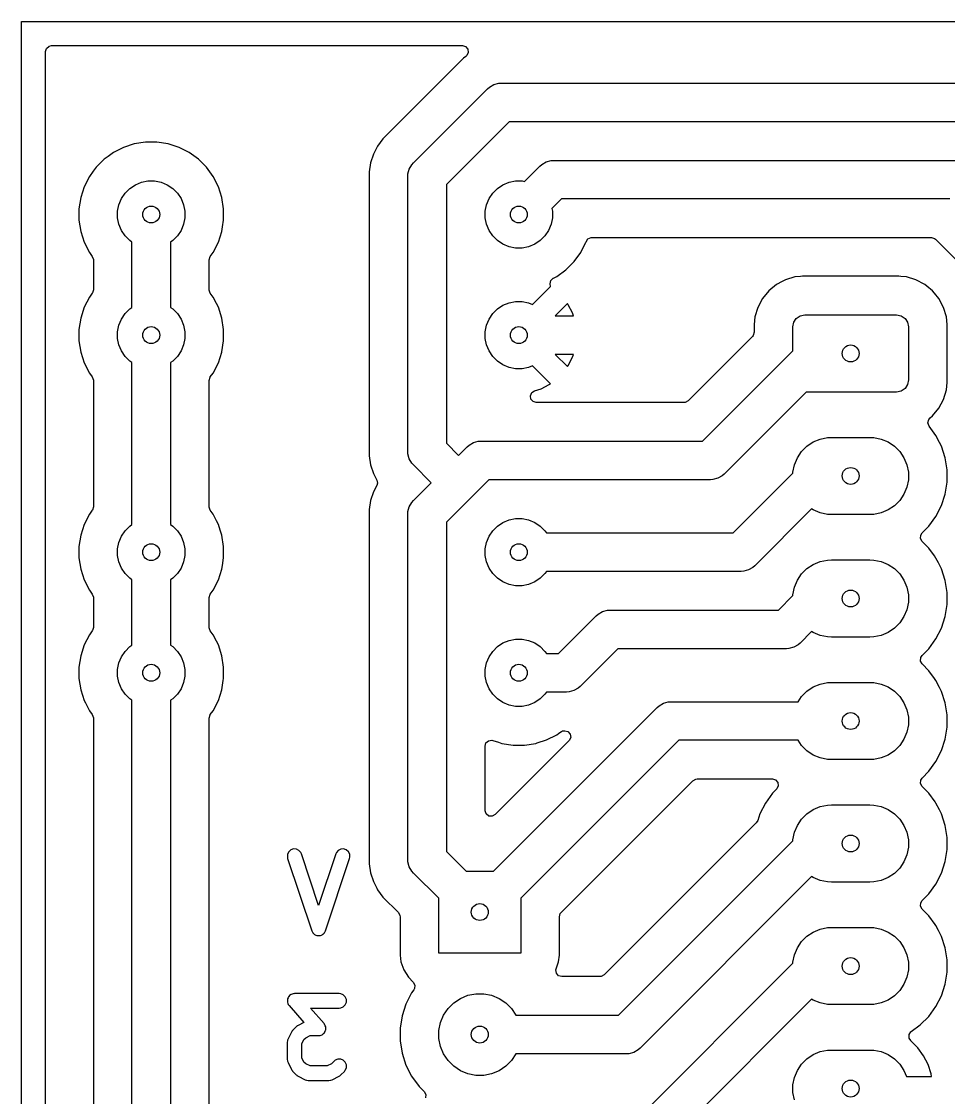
# Model space of a CAD drawing. Extents: x 117 to 150, y -119 to -80.
# Drawn here: x 117 to 136.22, y -102.3 to -80 of the extents above; entities that cross this region are included whole.
import ezdxf

# ---------------------------------------------------------------- set-up
doc = ezdxf.new("R2010")
doc.units = 0
doc.layers.add('BLACK', color=7, linetype='CONTINUOUS')

msp = doc.modelspace()

# ---------------------------------------------------------------- linework, layer by layer
at = {"layer": 'BLACK', "linetype": 'CONTINUOUS'}
for p, q in [((117, -80), (150, -80)), ((117, -119), (117, -80)), ((117.520185, -80.557461), (117.572989, -80.511706)), ((117.572989, -80.511706), (117.6245, -80.5005)), ((117.6245, -80.5005), (126.139848, -80.5005)), ((126.139848, -80.5005), (126.206887, -80.520185)), ((117.5005, -80.6245), (117.520185, -80.557461)), ((117.5005, -114.957553), (117.5005, -80.6245)), ((126.212733, -80.724818), (126.162509, -80.761307)), ((126.206887, -80.520185), (126.252642, -80.572989)), ((126.233561, -80.705703), (126.212733, -80.724818)), ((126.262586, -80.642147), (126.233561, -80.705703)), ((126.252642, -80.572989), (126.262586, -80.642147)), ((126.162503, -80.761312), (124.493312, -82.430503)), ((126.162509, -80.761307), (126.162503, -80.761312)), ((125.126157, -82.929737), (126.661737, -81.394157)), ((126.661737, -81.394157), (126.701075, -81.359659)), ((126.701075, -81.359659), (126.791506, -81.307448)), ((126.791506, -81.307448), (126.89237, -81.280422)), ((126.89237, -81.280422), (126.94458, -81.277)), ((126.94458, -81.277), (138.207, -81.277)), ((127.110266, -82.077), (125.809, -83.378266)), ((138.041314, -82.077), (127.110266, -82.077)), ((119.571903, -82.4995), (119.338631, -82.536446)), ((119.571908, -82.4995), (119.571903, -82.4995)), ((119.808092, -82.4995), (119.571908, -82.4995)), ((119.808097, -82.4995), (119.808092, -82.4995)), ((120.041368, -82.536446), (119.808097, -82.4995)), ((124.493312, -82.430503), (124.38224, -82.58338)), ((118.903566, -82.716657), (118.79455, -82.795862)), ((119.114003, -82.609433), (118.903566, -82.716657)), ((119.338631, -82.536446), (119.114003, -82.609433)), ((120.265996, -82.609433), (120.041368, -82.536446)), ((120.476433, -82.716657), (120.265996, -82.609433)), ((120.66751, -82.855483), (120.476433, -82.716657)), ((124.38224, -82.58338), (124.296454, -82.751743)), ((118.712487, -82.855485), (118.545485, -83.022487)), ((118.712488, -82.855485), (118.712487, -82.855485)), ((118.71249, -82.855483), (118.712488, -82.855485)), ((118.79455, -82.795862), (118.71249, -82.855483)), ((120.834517, -83.02249), (120.66751, -82.855483)), ((124.238059, -82.931461), (124.2085, -83.118093)), ((124.296454, -82.751743), (124.238059, -82.931461)), ((125.039448, -83.059506), (125.091659, -82.969075)), ((125.091659, -82.969075), (125.126157, -82.929737)), ((127.749157, -82.995157), (127.788495, -82.960659)), ((127.788495, -82.960659), (127.878926, -82.908448)), ((127.878926, -82.908448), (127.97979, -82.881422)), ((127.97979, -82.881422), (128.032, -82.878)), ((128.032, -82.878), (136.411106, -82.878)), ((118.485862, -83.10455), (118.406657, -83.213566)), ((118.545483, -83.02249), (118.485862, -83.10455)), ((118.545485, -83.022488), (118.545483, -83.02249)), ((118.545485, -83.022487), (118.545485, -83.022488)), ((120.973342, -83.213566), (120.834517, -83.02249)), ((124.2085, -83.118093), (124.2085, -89.003486)), ((125.009, -83.21258), (125.012422, -83.16037)), ((125.012422, -83.16037), (125.039448, -83.059507)), ((125.039448, -83.059507), (125.039448, -83.059506)), ((127.430601, -83.313712), (127.749157, -82.995157)), ((118.406657, -83.213566), (118.299433, -83.424003)), ((119.245925, -83.458893), (119.360022, -83.382655)), ((119.360022, -83.382655), (119.486801, -83.330142)), ((119.486801, -83.330142), (119.621388, -83.303371)), ((119.621388, -83.303371), (119.758612, -83.303371)), ((119.758612, -83.303371), (119.893199, -83.330142)), ((119.893199, -83.330142), (120.019978, -83.382655)), ((120.019978, -83.382655), (120.134075, -83.458893)), ((121.080566, -83.424003), (120.973342, -83.213566)), ((125.009, -88.909), (125.009, -83.21258)), ((125.809, -83.378266), (125.809, -88.743314)), ((126.865925, -83.458893), (126.980022, -83.382655)), ((126.980022, -83.382655), (127.106801, -83.330142)), ((127.106801, -83.330142), (127.241388, -83.303371)), ((127.241388, -83.303371), (127.378612, -83.303371)), ((127.378612, -83.303371), (127.430601, -83.313712)), ((118.299433, -83.424003), (118.226446, -83.648631)), ((119.072655, -83.670022), (119.148893, -83.555925)), ((119.148893, -83.555925), (119.245925, -83.458893)), ((120.134075, -83.458893), (120.231107, -83.555925)), ((120.231107, -83.555925), (120.307345, -83.670022)), ((121.153553, -83.648631), (121.080566, -83.424003)), ((126.692655, -83.670022), (126.768893, -83.555925)), ((126.768893, -83.555925), (126.865925, -83.458893)), ((118.226446, -83.648631), (118.1895, -83.881902)), ((118.993371, -83.931388), (119.020142, -83.796801)), ((119.020142, -83.796801), (119.072655, -83.670022)), ((120.307345, -83.670022), (120.359858, -83.796801)), ((120.359858, -83.796801), (120.386629, -83.931388)), ((121.1905, -83.881902), (121.153553, -83.648631)), ((126.613371, -83.931388), (126.640142, -83.796801)), ((126.640142, -83.796801), (126.692655, -83.670022)), ((128.197686, -83.678), (127.996287, -83.879398)), ((136.24542, -83.678), (128.197686, -83.678)), ((118.1895, -83.881902), (118.1895, -84.118097)), ((118.993371, -84.068612), (118.993371, -83.931388)), ((119.020142, -84.203199), (118.993371, -84.068612)), ((120.386629, -84.068612), (120.359858, -84.203199)), ((120.386629, -83.931388), (120.386629, -84.068612)), ((121.1905, -84.118097), (121.1905, -83.881902)), ((126.613371, -84.068612), (126.613371, -83.931388)), ((126.640142, -84.203199), (126.613371, -84.068612)), ((128.006629, -84.068612), (127.979858, -84.203199)), ((127.996287, -83.879398), (128.006629, -83.931388)), ((128.006629, -83.931388), (128.006629, -84.068612)), ((118.1895, -84.118097), (118.226446, -84.351368)), ((119.072655, -84.329978), (119.020142, -84.203199)), ((120.359858, -84.203199), (120.307345, -84.329978)), ((121.153553, -84.351368), (121.169095, -84.25324)), ((121.169095, -84.25324), (121.1905, -84.118097)), ((126.692655, -84.329978), (126.640142, -84.203199)), ((127.979858, -84.203199), (127.927345, -84.329978)), ((118.226446, -84.351368), (118.299433, -84.575996)), ((119.148893, -84.444075), (119.072655, -84.329978)), ((119.245925, -84.541107), (119.148893, -84.444075)), ((120.231107, -84.444075), (120.134075, -84.541107)), ((120.307345, -84.329978), (120.231107, -84.444075)), ((121.080568, -84.575992), (121.153553, -84.351368)), ((126.768893, -84.444075), (126.692655, -84.329978)), ((126.865925, -84.541107), (126.768893, -84.444075)), ((127.851107, -84.444075), (127.754075, -84.541107)), ((127.927345, -84.329978), (127.851107, -84.444075)), ((128.704406, -84.564182), (128.743844, -84.506506)), ((128.743844, -84.506506), (128.808202, -84.479308)), ((128.808202, -84.479308), (128.822337, -84.4785)), ((128.822337, -84.4785), (135.86248, -84.4785)), ((135.86248, -84.4785), (135.929519, -84.498185)), ((135.929519, -84.498185), (135.950161, -84.514819)), ((135.950161, -84.514819), (138.172181, -86.736839)), ((118.299433, -84.575996), (118.406657, -84.786433)), ((119.29, -84.570557), (119.245925, -84.541107)), ((119.29, -85.929442), (119.29, -84.570557)), ((120.134075, -84.541107), (120.09, -84.570557)), ((120.09, -84.570557), (120.09, -85.929442)), ((120.973343, -84.786433), (121.080568, -84.575992)), ((126.980022, -84.617345), (126.865925, -84.541107)), ((127.106801, -84.669858), (126.980022, -84.617345)), ((127.241388, -84.696629), (127.106801, -84.669858)), ((127.378612, -84.696629), (127.241388, -84.696629)), ((127.513199, -84.669858), (127.378612, -84.696629)), ((127.639978, -84.617345), (127.513199, -84.669858)), ((127.754075, -84.541107), (127.639978, -84.617345)), ((128.593343, -84.786433), (128.700568, -84.575992)), ((128.700568, -84.575992), (128.700569, -84.575989)), ((128.700569, -84.575989), (128.704406, -84.564182)), ((118.406657, -84.786433), (118.465818, -84.867861)), ((118.465818, -84.867861), (118.489298, -84.933666)), ((118.489298, -84.933666), (118.4895, -84.940746)), ((118.4895, -84.940746), (118.4895, -85.559253)), ((120.8905, -84.940746), (120.910185, -84.873707)), ((120.8905, -85.559253), (120.8905, -84.940746)), ((120.910185, -84.873707), (120.914173, -84.867871)), ((120.914173, -84.867871), (120.973343, -84.786433)), ((128.28751, -85.144517), (128.454517, -84.97751)), ((128.454517, -84.97751), (128.593343, -84.786433)), ((128.096433, -85.283343), (128.28751, -85.144517)), ((127.960124, -85.438708), (127.974487, -85.37033)), ((127.974487, -85.37033), (128.023538, -85.320573)), ((128.023538, -85.320573), (128.027421, -85.318506)), ((128.027421, -85.318506), (128.096433, -85.283343)), ((132.769069, -85.390568), (132.65355, -85.452315)), ((132.836043, -85.354769), (132.769069, -85.390568)), ((133.034067, -85.294699), (132.836043, -85.354769)), ((133.150298, -85.283251), (133.034067, -85.294699)), ((133.188392, -85.2795), (133.150298, -85.283251)), ((135.191608, -85.2795), (133.188392, -85.2795)), ((135.226805, -85.282966), (135.191608, -85.2795)), ((135.345934, -85.294699), (135.226805, -85.282966)), ((135.345934, -85.2947), (135.345932, -85.294699)), ((135.345932, -85.294699), (135.345934, -85.294699)), ((135.543954, -85.354768), (135.345934, -85.2947)), ((135.72645, -85.452315), (135.543954, -85.354768)), ((118.465818, -85.632138), (118.406659, -85.713563)), ((118.469815, -85.626292), (118.465818, -85.632138)), ((118.4895, -85.559253), (118.469815, -85.626292)), ((120.890702, -85.566332), (120.8905, -85.559253)), ((120.914182, -85.632138), (120.890702, -85.566332)), ((120.973343, -85.713567), (120.914182, -85.632138)), ((127.593175, -85.863268), (127.964328, -85.492116)), ((127.964328, -85.492116), (127.960124, -85.438708)), ((132.493589, -85.583589), (132.362317, -85.743547)), ((132.653547, -85.452317), (132.493589, -85.583589)), ((132.653548, -85.452316), (132.653547, -85.452317)), ((132.65355, -85.452315), (132.653548, -85.452316)), ((135.768677, -85.486969), (135.72645, -85.452315)), ((135.88641, -85.583589), (135.768677, -85.486969)), ((135.926252, -85.632138), (135.88641, -85.583589)), ((136.017685, -85.74355), (135.926252, -85.632138)), ((118.406659, -85.713563), (118.299433, -85.924003)), ((121.040652, -85.845669), (120.973343, -85.713567)), ((121.080566, -85.924003), (121.040652, -85.845669)), ((126.980022, -85.882655), (127.106801, -85.830142)), ((127.106801, -85.830142), (127.241388, -85.803371)), ((127.241388, -85.803371), (127.378612, -85.803371)), ((127.378612, -85.803371), (127.513199, -85.830142)), ((127.513199, -85.830142), (127.593175, -85.863268)), ((128.317882, -85.845669), (128.063552, -86.1)), ((128.317883, -85.84567), (128.317882, -85.845669)), ((128.336329, -85.871059), (128.317883, -85.84567)), ((132.362317, -85.743547), (132.264769, -85.926043)), ((136.115232, -85.926046), (136.017685, -85.74355)), ((118.299433, -85.924003), (118.226446, -86.148631)), ((119.072655, -86.170022), (119.148893, -86.055925)), ((119.148893, -86.055925), (119.245925, -85.958893)), ((119.245925, -85.958893), (119.29, -85.929442)), ((120.09, -85.929442), (120.134075, -85.958893)), ((120.134075, -85.958893), (120.231107, -86.055925)), ((120.231107, -86.055925), (120.307345, -86.170022)), ((121.153553, -86.148631), (121.080566, -85.924003)), ((126.692655, -86.170022), (126.768893, -86.055925)), ((126.768893, -86.055925), (126.865925, -85.958893)), ((126.865925, -85.958893), (126.980022, -85.882655)), ((128.422085, -86.039362), (128.336329, -85.871059)), ((128.441787, -86.1), (128.422085, -86.039362)), ((132.264769, -85.926043), (132.204699, -86.124067)), ((133.144329, -86.09903), (133.24, -86.08)), ((133.24, -86.08), (135.14, -86.08)), ((135.14, -86.08), (135.235671, -86.09903)), ((136.1753, -86.124066), (136.115232, -85.926046)), ((118.226446, -86.148631), (118.1895, -86.381902)), ((118.993371, -86.431388), (119.020142, -86.296801)), ((119.020142, -86.296801), (119.072655, -86.170022)), ((120.307345, -86.170022), (120.359858, -86.296801)), ((120.359858, -86.296801), (120.386629, -86.431388)), ((121.1905, -86.381902), (121.153553, -86.148631)), ((126.613371, -86.431388), (126.640142, -86.296801)), ((126.640142, -86.296801), (126.692655, -86.170022)), ((128.063552, -86.1), (128.441787, -86.1)), ((132.204699, -86.124067), (132.1895, -86.278395)), ((132.1895, -86.278395), (132.1895, -86.441533)), ((132.99, -86.33), (133.00903, -86.234329)), ((133.00903, -86.234329), (133.063223, -86.153223)), ((133.063223, -86.153223), (133.144329, -86.09903)), ((135.235671, -86.09903), (135.316777, -86.153223)), ((135.316777, -86.153223), (135.37097, -86.234329)), ((135.37097, -86.234329), (135.39, -86.33)), ((136.1905, -86.278392), (136.1753, -86.124066)), ((136.1905, -87.481608), (136.1905, -86.278392)), ((118.1895, -86.381902), (118.1895, -86.618097)), ((118.993371, -86.568612), (118.993371, -86.431388)), ((120.386629, -86.431388), (120.386629, -86.568612)), ((121.1905, -86.618097), (121.1905, -86.381902)), ((126.613371, -86.568612), (126.613371, -86.431388)), ((132.153181, -86.529214), (130.820214, -87.862181)), ((132.169815, -86.508572), (132.153181, -86.529214)), ((132.1895, -86.441533), (132.169815, -86.508572)), ((132.99, -86.824473), (132.99, -86.33)), ((135.39, -86.33), (135.39, -87.43)), ((118.1895, -86.618097), (118.226446, -86.851368)), ((119.020142, -86.703199), (118.993371, -86.568612)), ((119.072655, -86.829978), (119.020142, -86.703199)), ((120.359858, -86.703199), (120.307345, -86.829978)), ((120.386629, -86.568612), (120.359858, -86.703199)), ((121.15377, -86.85), (121.1905, -86.618097)), ((126.640142, -86.703199), (126.613371, -86.568612)), ((126.692655, -86.829978), (126.640142, -86.703199)), ((118.226446, -86.851368), (118.299433, -87.075996)), ((119.148893, -86.944075), (119.072655, -86.829978)), ((119.245925, -87.041107), (119.148893, -86.944075)), ((120.231107, -86.944075), (120.134075, -87.041107)), ((120.307345, -86.829978), (120.231107, -86.944075)), ((121.080568, -87.075992), (121.153553, -86.851368)), ((121.153553, -86.851368), (121.15377, -86.85)), ((126.768893, -86.944075), (126.692655, -86.829978)), ((126.865925, -87.041107), (126.768893, -86.944075)), ((128.063554, -86.9), (128.317882, -87.154328)), ((128.441787, -86.9), (128.063554, -86.9)), ((128.336331, -87.128937), (128.422085, -86.960637)), ((128.422085, -86.960637), (128.441787, -86.9)), ((131.115473, -88.699), (132.99, -86.824473)), ((118.299433, -87.075996), (118.406657, -87.286433)), ((119.29, -87.070557), (119.245925, -87.041107)), ((119.29, -90.429442), (119.29, -87.070557)), ((120.134075, -87.041107), (120.09, -87.070557)), ((120.09, -87.070557), (120.09, -90.429442)), ((120.973343, -87.286433), (121.080568, -87.075992)), ((126.980022, -87.117345), (126.865925, -87.041107)), ((127.106801, -87.169858), (126.980022, -87.117345)), ((127.241388, -87.196629), (127.106801, -87.169858)), ((127.378612, -87.196629), (127.241388, -87.196629)), ((127.513199, -87.169858), (127.378612, -87.196629)), ((127.593176, -87.13673), (127.513199, -87.169858)), ((127.964328, -87.507882), (127.593176, -87.13673)), ((128.317882, -87.154328), (128.317883, -87.154328)), ((128.317883, -87.154328), (128.336331, -87.128937)), ((118.406657, -87.286433), (118.465818, -87.367861)), ((118.465818, -87.367861), (118.489298, -87.433666)), ((120.8905, -87.440746), (120.910185, -87.373707)), ((120.910185, -87.373707), (120.914173, -87.367871)), ((120.914173, -87.367871), (120.973343, -87.286433)), ((135.39, -87.43), (135.37097, -87.525671)), ((118.489298, -87.433666), (118.4895, -87.440746)), ((118.4895, -87.440746), (118.4895, -90.059253)), ((120.8905, -90.059253), (120.8905, -87.440746)), ((127.63373, -87.656569), (127.770637, -87.612085)), ((127.770637, -87.612085), (127.938937, -87.526331)), ((127.938937, -87.526331), (127.964328, -87.507883)), ((127.964328, -87.507883), (127.964328, -87.507882)), ((135.316777, -87.606777), (135.235671, -87.66097)), ((135.37097, -87.525671), (135.316777, -87.606777)), ((136.115232, -87.833954), (136.1753, -87.635934)), ((136.1753, -87.635934), (136.1905, -87.481608)), ((127.54931, -87.756853), (127.578335, -87.693297)), ((127.559254, -87.826011), (127.54931, -87.756853)), ((127.605009, -87.878815), (127.559254, -87.826011)), ((127.578335, -87.693297), (127.63373, -87.656569)), ((130.820214, -87.862181), (130.758891, -87.895666)), ((133.265845, -87.68), (131.564002, -89.381843)), ((135.14, -87.68), (133.265845, -87.68)), ((135.235671, -87.66097), (135.14, -87.68)), ((136.017685, -88.01645), (136.115232, -87.833954)), ((127.672048, -87.8985), (127.605009, -87.878815)), ((130.732533, -87.8985), (127.672048, -87.8985)), ((130.758891, -87.895666), (130.732533, -87.8985)), ((135.88641, -88.17641), (136.017685, -88.01645)), ((135.792816, -88.319112), (135.808641, -88.251058)), ((135.816296, -88.384918), (135.792816, -88.319112)), ((135.808641, -88.251058), (135.837948, -88.216181)), ((135.837948, -88.216181), (135.88641, -88.17641)), ((135.95887, -88.581155), (135.816296, -88.384918)), ((125.809, -88.743314), (126.06079, -88.995104)), ((126.279075, -88.781659), (126.369506, -88.729448)), ((126.369506, -88.729448), (126.47037, -88.702422)), ((126.47037, -88.702422), (126.52258, -88.699)), ((126.52258, -88.699), (131.115473, -88.699)), ((133.282485, -88.801592), (133.412883, -88.714463)), ((133.412883, -88.714463), (133.557772, -88.654448)), ((133.557772, -88.654448), (133.711586, -88.623852)), ((133.711586, -88.623852), (133.79, -88.62)), ((133.79, -88.62), (134.59, -88.62)), ((134.59, -88.62), (134.668414, -88.623852)), ((134.668414, -88.623852), (134.822228, -88.654448)), ((134.822228, -88.654448), (134.967117, -88.714463)), ((134.967117, -88.714463), (135.097515, -88.801592)), ((136.031747, -88.724184), (135.95887, -88.581155)), ((136.073239, -88.805616), (136.031747, -88.724184)), ((125.012422, -88.96121), (125.009, -88.909)), ((125.039448, -89.062074), (125.012422, -88.96121)), ((126.06079, -88.995104), (126.239738, -88.816157)), ((126.239738, -88.816157), (126.279075, -88.781659)), ((133.084463, -89.042883), (133.171592, -88.912485)), ((133.171592, -88.912485), (133.282485, -88.801592)), ((135.097515, -88.801592), (135.208408, -88.912485)), ((135.208408, -88.912485), (135.295537, -89.042883)), ((136.073239, -88.805618), (136.073239, -88.805616)), ((136.073241, -88.805621), (136.073239, -88.805618)), ((136.15109, -89.045215), (136.073241, -88.805621)), ((124.2085, -89.003486), (124.238059, -89.190118)), ((124.238059, -89.190118), (124.296454, -89.369836)), ((125.091659, -89.152505), (125.039448, -89.062074)), ((125.126157, -89.191843), (125.091659, -89.152505)), ((125.495104, -89.56079), (125.126157, -89.191843)), ((132.993852, -89.341586), (133.024448, -89.187772)), ((133.024448, -89.187772), (133.084463, -89.042883)), ((135.295537, -89.042883), (135.355552, -89.187772)), ((135.355552, -89.187772), (135.386148, -89.341586)), ((136.1905, -89.294038), (136.15109, -89.045215)), ((124.296454, -89.369836), (124.365067, -89.504495)), ((131.524664, -89.416341), (131.434233, -89.468552)), ((131.564002, -89.381843), (131.524664, -89.416341)), ((131.754473, -90.6), (132.993852, -89.360621)), ((132.993852, -89.360621), (132.993852, -89.341586)), ((135.386148, -89.341586), (135.386148, -89.498414)), ((136.1905, -89.545962), (136.1905, -89.294038)), ((124.365067, -89.617085), (124.296454, -89.751743)), ((124.365067, -89.504495), (124.377963, -89.573164)), ((124.377963, -89.573164), (124.365067, -89.617085)), ((125.126157, -89.929737), (125.495104, -89.56079)), ((126.688265, -89.499), (126.343633, -89.843633)), ((131.281159, -89.499), (126.688265, -89.499)), ((131.333369, -89.495578), (131.281159, -89.499)), ((131.434233, -89.468552), (131.333369, -89.495578)), ((135.355552, -89.652228), (135.295537, -89.797117)), ((135.386148, -89.498414), (135.355552, -89.652228)), ((136.15109, -89.794785), (136.1905, -89.545962)), ((124.296454, -89.751743), (124.238059, -89.931461)), ((126.343633, -89.843633), (125.809, -90.378266)), ((135.295537, -89.797117), (135.208408, -89.927515)), ((136.073241, -90.034379), (136.15109, -89.794785)), ((118.4895, -90.059253), (118.469815, -90.126292)), ((120.890702, -90.066332), (120.8905, -90.059253)), ((120.914182, -90.132138), (120.890702, -90.066332)), ((124.238059, -89.931461), (124.2085, -90.118093)), ((125.012422, -90.16037), (125.039448, -90.059507)), ((125.039448, -90.059506), (125.091659, -89.969075)), ((125.039448, -90.059507), (125.039448, -90.059506)), ((125.091659, -89.969075), (125.126157, -89.929737)), ((133.381366, -90.104478), (132.203002, -91.282843)), ((133.412883, -90.125537), (133.381366, -90.104478)), ((135.097515, -90.038408), (134.967117, -90.125537)), ((135.208408, -89.927515), (135.097515, -90.038408)), ((135.95887, -90.258845), (136.073241, -90.034379)), ((118.406659, -90.213563), (118.299433, -90.424003)), ((118.465818, -90.132138), (118.406659, -90.213563)), ((118.469815, -90.126292), (118.465818, -90.132138)), ((120.973343, -90.213567), (120.914182, -90.132138)), ((121.041666, -90.347659), (120.973343, -90.213567)), ((124.2085, -90.118093), (124.2085, -97.463486)), ((125.009, -90.21258), (125.012422, -90.16037)), ((125.009, -97.369), (125.009, -90.21258)), ((126.980022, -90.382655), (127.106801, -90.330142)), ((127.106801, -90.330142), (127.241388, -90.303371)), ((127.241388, -90.303371), (127.378612, -90.303371)), ((127.378612, -90.303371), (127.513199, -90.330142)), ((127.513199, -90.330142), (127.639978, -90.382655)), ((133.557772, -90.185552), (133.412883, -90.125537)), ((133.711586, -90.216148), (133.557772, -90.185552)), ((133.79, -90.22), (133.711586, -90.216148)), ((134.59, -90.22), (133.79, -90.22)), ((134.668414, -90.216148), (134.59, -90.22)), ((134.822228, -90.185552), (134.668414, -90.216148)), ((134.967117, -90.125537), (134.822228, -90.185552)), ((135.810793, -90.462656), (135.95887, -90.258845)), ((118.299433, -90.424003), (118.226446, -90.648631)), ((119.148893, -90.555925), (119.245925, -90.458893)), ((119.245925, -90.458893), (119.29, -90.429442)), ((120.09, -90.429442), (120.134075, -90.458893)), ((120.134075, -90.458893), (120.231107, -90.555925)), ((121.080566, -90.424003), (121.041666, -90.347659)), ((121.080566, -90.424005), (121.080566, -90.424003)), ((121.080568, -90.424008), (121.080566, -90.424005)), ((121.119689, -90.544412), (121.080568, -90.424008)), ((121.153553, -90.648631), (121.119689, -90.544412)), ((125.809, -90.378266), (125.809, -97.203314)), ((126.768893, -90.555925), (126.865925, -90.458893)), ((126.865925, -90.458893), (126.980022, -90.382655)), ((127.639978, -90.382655), (127.754075, -90.458893)), ((127.754075, -90.458893), (127.851107, -90.555925)), ((135.67113, -90.602319), (135.810793, -90.462656)), ((118.226446, -90.648631), (118.1895, -90.881902)), ((119.020142, -90.796801), (119.072655, -90.670022)), ((119.072655, -90.670022), (119.148893, -90.555925)), ((120.231107, -90.555925), (120.307345, -90.670022)), ((120.307345, -90.670022), (120.359858, -90.796801)), ((121.1905, -90.881902), (121.153553, -90.648631)), ((126.640142, -90.796801), (126.692655, -90.670022)), ((126.692655, -90.670022), (126.768893, -90.555925)), ((127.851107, -90.555925), (127.880557, -90.6)), ((127.880557, -90.6), (131.754473, -90.6)), ((135.637645, -90.716358), (135.642629, -90.646666)), ((135.67113, -90.777681), (135.637645, -90.716358)), ((135.642629, -90.646666), (135.67113, -90.602319)), ((135.810794, -90.917345), (135.67113, -90.777681)), ((118.1895, -90.881902), (118.1895, -91.118097)), ((118.993371, -90.931388), (119.020142, -90.796801)), ((118.993371, -91.068612), (118.993371, -90.931388)), ((120.359858, -90.796801), (120.386629, -90.931388)), ((120.386629, -90.931388), (120.386629, -91.068612)), ((121.1905, -91.118097), (121.1905, -90.881902)), ((126.613371, -90.931388), (126.640142, -90.796801)), ((126.613371, -91.068612), (126.613371, -90.931388)), ((135.810798, -90.91735), (135.810794, -90.917345)), ((135.925909, -91.075788), (135.810798, -90.91735)), ((118.1895, -91.118097), (118.226446, -91.351368)), ((119.020142, -91.203199), (118.993371, -91.068612)), ((119.072655, -91.329978), (119.020142, -91.203199)), ((120.359858, -91.203199), (120.307345, -91.329978)), ((120.386629, -91.068612), (120.359858, -91.203199)), ((121.165728, -91.2745), (121.1905, -91.118097)), ((126.640142, -91.203199), (126.613371, -91.068612)), ((126.692655, -91.329978), (126.640142, -91.203199)), ((133.412883, -91.254463), (133.557772, -91.194448)), ((133.557772, -91.194448), (133.711586, -91.163852)), ((133.711586, -91.163852), (133.79, -91.16)), ((133.79, -91.16), (134.59, -91.16)), ((134.59, -91.16), (134.668414, -91.163852)), ((134.668414, -91.163852), (134.822228, -91.194448)), ((134.822228, -91.194448), (134.967117, -91.254463)), ((135.95887, -91.121155), (135.925909, -91.075788)), ((136.010757, -91.222989), (135.95887, -91.121155)), ((136.073239, -91.345616), (136.010757, -91.222989)), ((118.226446, -91.351368), (118.299433, -91.575996)), ((119.148893, -91.444075), (119.072655, -91.329978)), ((119.245925, -91.541107), (119.148893, -91.444075)), ((120.231107, -91.444075), (120.134075, -91.541107)), ((120.307345, -91.329978), (120.231107, -91.444075)), ((121.080568, -91.575992), (121.153553, -91.351368)), ((121.153553, -91.351368), (121.165728, -91.2745)), ((126.768893, -91.444075), (126.692655, -91.329978)), ((126.865925, -91.541107), (126.768893, -91.444075)), ((127.851107, -91.444075), (127.754075, -91.541107)), ((127.880557, -91.4), (127.851107, -91.444075)), ((131.920159, -91.4), (127.880557, -91.4)), ((131.972369, -91.396578), (131.920159, -91.4)), ((132.073233, -91.369552), (131.972369, -91.396578)), ((132.163664, -91.317341), (132.073233, -91.369552)), ((132.203002, -91.282843), (132.163664, -91.317341)), ((133.171592, -91.452485), (133.282485, -91.341592)), ((133.282485, -91.341592), (133.412883, -91.254463)), ((134.967117, -91.254463), (135.097515, -91.341592)), ((135.097515, -91.341592), (135.208408, -91.452485)), ((136.073239, -91.345618), (136.073239, -91.345616)), ((136.073241, -91.345621), (136.073239, -91.345618)), ((136.15109, -91.585215), (136.073241, -91.345621)), ((118.299433, -91.575996), (118.406657, -91.786433)), ((119.29, -91.570557), (119.245925, -91.541107)), ((119.29, -92.929442), (119.29, -91.570557)), ((120.134075, -91.541107), (120.09, -91.570557)), ((120.09, -91.570557), (120.09, -92.929442)), ((120.973343, -91.786433), (121.080568, -91.575992)), ((126.980022, -91.617345), (126.865925, -91.541107)), ((127.106801, -91.669858), (126.980022, -91.617345)), ((127.241388, -91.696629), (127.106801, -91.669858)), ((127.513199, -91.669858), (127.378612, -91.696629)), ((127.639978, -91.617345), (127.513199, -91.669858)), ((127.754075, -91.541107), (127.639978, -91.617345)), ((133.024448, -91.727772), (133.084463, -91.582883)), ((133.084463, -91.582883), (133.171592, -91.452485)), ((135.208408, -91.452485), (135.295537, -91.582883)), ((135.295537, -91.582883), (135.355552, -91.727772)), ((136.1905, -91.834038), (136.15109, -91.585215)), ((118.406657, -91.786433), (118.465818, -91.867861)), ((118.465818, -91.867861), (118.489298, -91.933666)), ((120.8905, -91.940746), (120.910185, -91.873707)), ((120.910185, -91.873707), (120.914173, -91.867871)), ((120.914173, -91.867871), (120.973343, -91.786433)), ((127.378612, -91.696629), (127.241388, -91.696629)), ((132.993852, -91.881586), (133.024448, -91.727772)), ((132.993852, -91.900621), (132.993852, -91.881586)), ((135.355552, -91.727772), (135.386148, -91.881586)), ((135.386148, -91.881586), (135.386148, -92.038414)), ((136.1905, -92.085962), (136.1905, -91.834038)), ((118.489298, -91.933666), (118.4895, -91.940746)), ((118.4895, -91.940746), (118.4895, -92.559253)), ((120.8905, -92.559253), (120.8905, -91.940746)), ((132.693473, -92.201), (132.993852, -91.900621)), ((135.386148, -92.038414), (135.355552, -92.192228)), ((136.15109, -92.334785), (136.1905, -92.085962)), ((128.134263, -93.1), (128.916106, -92.318157)), ((128.916106, -92.318157), (128.955444, -92.283659)), ((128.955444, -92.283659), (129.045875, -92.231448)), ((129.045875, -92.231448), (129.146739, -92.204422)), ((129.146739, -92.204422), (129.198949, -92.201)), ((129.198949, -92.201), (132.693473, -92.201)), ((135.295537, -92.337117), (135.208408, -92.467515)), ((135.355552, -92.192228), (135.295537, -92.337117)), ((136.073241, -92.574379), (136.15109, -92.334785)), ((118.4895, -92.559253), (118.469815, -92.626292)), ((120.890702, -92.566332), (120.8905, -92.559253)), ((135.208408, -92.467515), (135.097515, -92.578408)), ((118.406659, -92.713563), (118.299433, -92.924003)), ((118.465818, -92.632138), (118.406659, -92.713563)), ((118.469815, -92.626292), (118.465818, -92.632138)), ((120.914182, -92.632138), (120.890702, -92.566332)), ((120.973343, -92.713567), (120.914182, -92.632138)), ((121.041666, -92.847659), (120.973343, -92.713567)), ((133.381366, -92.644478), (133.142002, -92.883843)), ((133.412883, -92.665537), (133.381366, -92.644478)), ((133.557772, -92.725552), (133.412883, -92.665537)), ((133.711586, -92.756148), (133.557772, -92.725552)), ((133.79, -92.76), (133.711586, -92.756148)), ((134.59, -92.76), (133.79, -92.76)), ((134.668414, -92.756148), (134.59, -92.76)), ((134.822228, -92.725552), (134.668414, -92.756148)), ((134.967117, -92.665537), (134.822228, -92.725552)), ((135.097515, -92.578408), (134.967117, -92.665537)), ((135.95887, -92.798845), (136.073241, -92.574379)), ((118.299433, -92.924003), (118.226446, -93.148631)), ((119.148893, -93.055925), (119.245925, -92.958893)), ((119.245925, -92.958893), (119.29, -92.929442)), ((120.09, -92.929442), (120.134075, -92.958893)), ((120.134075, -92.958893), (120.231107, -93.055925)), ((121.080566, -92.924003), (121.041666, -92.847659)), ((121.153553, -93.148631), (121.080566, -92.924003)), ((126.768893, -93.055925), (126.865925, -92.958893)), ((126.865925, -92.958893), (126.980022, -92.882655)), ((126.980022, -92.882655), (127.106801, -92.830142)), ((127.106801, -92.830142), (127.241388, -92.803371)), ((127.241388, -92.803371), (127.378612, -92.803371)), ((127.378612, -92.803371), (127.513199, -92.830142)), ((127.513199, -92.830142), (127.639978, -92.882655)), ((127.639978, -92.882655), (127.754075, -92.958893)), ((127.754075, -92.958893), (127.851107, -93.055925)), ((129.364635, -93.001), (128.582792, -93.782843)), ((132.859159, -93.001), (129.364635, -93.001)), ((132.911369, -92.997578), (132.859159, -93.001)), ((133.012233, -92.970552), (132.911369, -92.997578)), ((133.102664, -92.918341), (133.012233, -92.970552)), ((133.142002, -92.883843), (133.102664, -92.918341)), ((135.67113, -93.142319), (135.810793, -93.002656)), ((135.810793, -93.002656), (135.95887, -92.798845)), ((118.226446, -93.148631), (118.1895, -93.381902)), ((119.020142, -93.296801), (119.072655, -93.170022)), ((119.072655, -93.170022), (119.148893, -93.055925)), ((120.231107, -93.055925), (120.307345, -93.170022)), ((120.307345, -93.170022), (120.359858, -93.296801)), ((121.1905, -93.381902), (121.153553, -93.148631)), ((126.640142, -93.296801), (126.692655, -93.170022)), ((126.692655, -93.170022), (126.768893, -93.055925)), ((127.851107, -93.055925), (127.880557, -93.1)), ((127.880557, -93.1), (128.134263, -93.1)), ((135.637645, -93.256358), (135.642629, -93.186666)), ((135.642629, -93.186666), (135.67113, -93.142319)), ((118.1895, -93.381902), (118.1895, -93.618097)), ((118.993371, -93.431388), (119.020142, -93.296801)), ((118.993371, -93.568612), (118.993371, -93.431388)), ((120.359858, -93.296801), (120.386629, -93.431388)), ((120.386629, -93.431388), (120.386629, -93.568612)), ((121.1905, -93.618097), (121.1905, -93.381902)), ((126.613371, -93.431388), (126.640142, -93.296801)), ((126.613371, -93.568612), (126.613371, -93.431388)), ((135.67113, -93.317681), (135.637645, -93.256358)), ((135.810794, -93.457345), (135.67113, -93.317681)), ((118.1895, -93.618097), (118.226446, -93.851368)), ((119.020142, -93.703199), (118.993371, -93.568612)), ((120.386629, -93.568612), (120.359858, -93.703199)), ((121.153553, -93.851368), (121.18368, -93.661155)), ((121.18368, -93.661155), (121.1905, -93.618097)), ((126.640142, -93.703199), (126.613371, -93.568612)), ((135.810798, -93.45735), (135.810794, -93.457345)), ((135.927583, -93.618092), (135.810798, -93.45735)), ((135.95887, -93.661155), (135.927583, -93.618092)), ((136.031747, -93.804184), (135.95887, -93.661155)), ((118.226446, -93.851368), (118.299433, -94.075996)), ((119.072655, -93.829978), (119.020142, -93.703199)), ((119.148893, -93.944075), (119.072655, -93.829978)), ((120.307345, -93.829978), (120.231107, -93.944075)), ((120.359858, -93.703199), (120.307345, -93.829978)), ((121.080568, -94.075992), (121.153553, -93.851368)), ((126.692655, -93.829978), (126.640142, -93.703199)), ((126.768893, -93.944075), (126.692655, -93.829978)), ((127.880557, -93.9), (127.851107, -93.944075)), ((128.299949, -93.9), (127.880557, -93.9)), ((128.352159, -93.896578), (128.299949, -93.9)), ((128.453023, -93.869552), (128.352159, -93.896578)), ((128.543454, -93.817341), (128.453023, -93.869552)), ((128.582792, -93.782843), (128.543454, -93.817341)), ((133.171592, -93.992485), (133.282485, -93.881592)), ((133.282485, -93.881592), (133.412883, -93.794463)), ((133.412883, -93.794463), (133.557772, -93.734448)), ((133.557772, -93.734448), (133.711586, -93.703852)), ((133.711586, -93.703852), (133.79, -93.7)), ((133.79, -93.7), (134.59, -93.7)), ((134.59, -93.7), (134.668414, -93.703852)), ((134.668414, -93.703852), (134.822228, -93.734448)), ((134.822228, -93.734448), (134.967117, -93.794463)), ((134.967117, -93.794463), (135.097515, -93.881592)), ((135.097515, -93.881592), (135.208408, -93.992485)), ((136.073239, -93.885616), (136.031747, -93.804184)), ((136.073239, -93.885618), (136.073239, -93.885616)), ((136.073241, -93.885621), (136.073239, -93.885618)), ((136.15109, -94.125215), (136.073241, -93.885621)), ((118.299433, -94.075996), (118.324512, -94.125215)), ((119.245925, -94.041107), (119.148893, -93.944075)), ((119.29, -94.070557), (119.245925, -94.041107)), ((119.29, -105.810213), (119.29, -94.070557)), ((120.134075, -94.041107), (120.09, -94.070557)), ((120.09, -94.070557), (120.09, -105.644527)), ((120.231107, -93.944075), (120.134075, -94.041107)), ((120.973343, -94.286433), (121.080568, -94.075992)), ((126.865925, -94.041107), (126.768893, -93.944075)), ((126.980022, -94.117345), (126.865925, -94.041107)), ((127.106801, -94.169858), (126.980022, -94.117345)), ((127.639978, -94.117345), (127.513199, -94.169858)), ((127.754075, -94.041107), (127.639978, -94.117345)), ((127.851107, -93.944075), (127.754075, -94.041107)), ((130.306926, -94.130448), (130.40779, -94.103422)), ((130.40779, -94.103422), (130.46, -94.1)), ((130.46, -94.1), (133.099753, -94.1)), ((133.099753, -94.1), (133.171592, -93.992485)), ((135.208408, -93.992485), (135.295537, -94.122883)), ((135.295537, -94.122883), (135.355552, -94.267772)), ((118.324512, -94.125215), (118.406657, -94.286433)), ((118.406657, -94.286433), (118.465818, -94.367861)), ((120.914173, -94.367871), (120.973343, -94.286433)), ((126.784314, -97.61), (130.177157, -94.217157)), ((127.241388, -94.196629), (127.106801, -94.169858)), ((127.378612, -94.196629), (127.241388, -94.196629)), ((127.513199, -94.169858), (127.378612, -94.196629)), ((130.177157, -94.217157), (130.216495, -94.182659)), ((130.216495, -94.182659), (130.306926, -94.130448)), ((135.355552, -94.267772), (135.386148, -94.421586)), ((136.1905, -94.374038), (136.15109, -94.125215)), ((118.465818, -94.367861), (118.489298, -94.433666)), ((118.489298, -94.433666), (118.4895, -94.440746)), ((118.4895, -94.440746), (118.4895, -105.904699)), ((120.8905, -94.440746), (120.910185, -94.373707)), ((120.8905, -98.957553), (120.8905, -94.440746)), ((120.910185, -94.373707), (120.914173, -94.367871)), ((135.386148, -94.421586), (135.386148, -94.578414)), ((136.1905, -94.625962), (136.1905, -94.374038)), ((127.885992, -94.890568), (128.096433, -94.783343)), ((128.096433, -94.783343), (128.134238, -94.755875)), ((128.134238, -94.755875), (128.177862, -94.724182)), ((128.177862, -94.724182), (128.197906, -94.717029)), ((128.197906, -94.717029), (128.215812, -94.705523)), ((128.215812, -94.705523), (128.239838, -94.702068)), ((128.239838, -94.702068), (128.243668, -94.700702)), ((128.243668, -94.700702), (128.250747, -94.7005)), ((128.250747, -94.7005), (128.262374, -94.7005)), ((128.262374, -94.7005), (128.329413, -94.720185)), ((128.329413, -94.720185), (128.375168, -94.772989)), ((128.375168, -94.772989), (128.385112, -94.842147)), ((135.355552, -94.732228), (135.295537, -94.877117)), ((135.386148, -94.578414), (135.355552, -94.732228)), ((136.15109, -94.874785), (136.1905, -94.625962)), ((126.6095, -95.020784), (126.629185, -94.953745)), ((126.629185, -94.953745), (126.681989, -94.90799)), ((126.681989, -94.90799), (126.751147, -94.898046)), ((126.751147, -94.898046), (126.771812, -94.902851)), ((126.771812, -94.902851), (126.891459, -94.941727)), ((128.350055, -94.912181), (126.821181, -96.441055)), ((126.891459, -94.941727), (126.958631, -94.963553)), ((126.958631, -94.963553), (127.191903, -95.0005)), ((127.191903, -95.0005), (127.191908, -95.0005)), ((127.191908, -95.0005), (127.428097, -95.0005)), ((130.625686, -94.9), (127.35, -98.175686)), ((127.428097, -95.0005), (127.661368, -94.963553)), ((127.661368, -94.963553), (127.691554, -94.953745)), ((127.691554, -94.953745), (127.885992, -94.890568)), ((128.356087, -94.905703), (128.350055, -94.912181)), ((128.385112, -94.842147), (128.356087, -94.905703)), ((133.099753, -94.9), (130.625686, -94.9)), ((133.171592, -95.007515), (133.099753, -94.9)), ((133.282485, -95.118408), (133.171592, -95.007515)), ((135.208408, -95.007515), (135.097515, -95.118408)), ((135.295537, -94.877117), (135.208408, -95.007515)), ((136.073241, -95.114379), (136.15109, -94.874785)), ((126.6095, -96.353374), (126.6095, -95.020784)), ((133.412883, -95.205537), (133.282485, -95.118408)), ((133.557772, -95.265552), (133.412883, -95.205537)), ((134.967117, -95.205537), (134.822228, -95.265552)), ((135.097515, -95.118408), (134.967117, -95.205537)), ((135.95887, -95.338845), (136.073241, -95.114379)), ((133.711586, -95.296148), (133.557772, -95.265552)), ((133.79, -95.3), (133.711586, -95.296148)), ((134.59, -95.3), (133.79, -95.3)), ((134.668414, -95.296148), (134.59, -95.3)), ((134.822228, -95.265552), (134.668414, -95.296148)), ((135.810793, -95.542656), (135.95887, -95.338845)), ((135.642629, -95.726666), (135.67113, -95.682319)), ((135.67113, -95.682319), (135.810793, -95.542656)), ((128.186819, -98.470944), (130.920944, -95.736819)), ((130.920944, -95.736819), (130.982267, -95.703334)), ((130.982267, -95.703334), (131.008625, -95.7005)), ((131.008625, -95.7005), (132.566689, -95.7005)), ((132.566689, -95.7005), (132.633728, -95.720185)), ((132.633728, -95.720185), (132.679483, -95.772989)), ((132.660402, -95.905703), (132.65437, -95.912181)), ((132.689427, -95.842147), (132.660402, -95.905703)), ((132.679483, -95.772989), (132.689427, -95.842147)), ((135.637645, -95.796358), (135.642629, -95.726666)), ((135.67113, -95.857681), (135.637645, -95.796358)), ((135.810794, -95.997345), (135.67113, -95.857681)), ((132.569201, -95.99735), (132.421132, -96.201151)), ((132.569205, -95.997345), (132.569201, -95.99735)), ((132.65437, -95.912181), (132.569205, -95.997345)), ((135.810798, -95.99735), (135.810794, -95.997345)), ((135.939952, -96.175117), (135.810798, -95.99735)), ((126.609816, -96.36222), (126.6095, -96.353374)), ((132.421132, -96.201151), (132.30676, -96.425616)), ((133.282485, -96.421592), (133.412883, -96.334463)), ((133.412883, -96.334463), (133.557772, -96.274448)), ((133.557772, -96.274448), (133.711586, -96.243852)), ((133.711586, -96.243852), (133.79, -96.24)), ((133.79, -96.24), (134.59, -96.24)), ((134.59, -96.24), (134.668414, -96.243852)), ((134.668414, -96.243852), (134.822228, -96.274448)), ((134.822228, -96.274448), (134.967117, -96.334463)), ((134.967117, -96.334463), (135.097515, -96.421592)), ((135.95887, -96.201155), (135.939952, -96.175117)), ((136.031747, -96.344184), (135.95887, -96.201155)), ((136.073239, -96.425616), (136.031747, -96.344184)), ((126.634233, -96.427684), (126.609816, -96.36222)), ((126.690166, -96.469556), (126.634233, -96.427684)), ((126.759858, -96.47454), (126.690166, -96.469556)), ((126.821181, -96.441055), (126.759858, -96.47454)), ((132.263006, -96.560276), (132.232756, -96.609638)), ((132.30676, -96.425616), (132.263006, -96.560276)), ((133.084463, -96.662883), (133.171592, -96.532485)), ((133.171592, -96.532485), (133.282485, -96.421592)), ((135.097515, -96.421592), (135.208408, -96.532485)), ((135.208408, -96.532485), (135.295537, -96.662883)), ((136.073239, -96.425618), (136.073239, -96.425616)), ((136.073241, -96.425621), (136.073239, -96.425618)), ((136.15109, -96.665215), (136.073241, -96.425621)), ((132.232756, -96.609638), (129.079214, -99.763181)), ((133.024448, -96.807772), (133.084463, -96.662883)), ((135.295537, -96.662883), (135.355552, -96.807772)), ((136.1905, -96.914038), (136.15109, -96.665215)), ((129.374473, -100.6), (132.993852, -96.980621)), ((132.993852, -96.961586), (133.024448, -96.807772)), ((132.993852, -96.980621), (132.993852, -96.961586)), ((135.355552, -96.807772), (135.386148, -96.961586)), ((135.386148, -96.961586), (135.386148, -97.118414)), ((136.1905, -97.165962), (136.1905, -96.914038)), ((122.541275, -97.208861), (122.515101, -97.261208)), ((122.585489, -97.170514), (122.541275, -97.208861)), ((122.641013, -97.152006), (122.585489, -97.170514)), ((122.699394, -97.156155), (122.641013, -97.152006)), ((122.751741, -97.182329), (122.699394, -97.156155)), ((122.790088, -97.226543), (122.751741, -97.182329)), ((122.802076, -97.253394), (122.790088, -97.226543)), ((123.52946, -97.226543), (123.517472, -97.253394)), ((123.567807, -97.182328), (123.52946, -97.226543)), ((123.620155, -97.156155), (123.567807, -97.182328)), ((123.678535, -97.152005), (123.620155, -97.156155)), ((123.734059, -97.170514), (123.678535, -97.152005)), ((123.778273, -97.208861), (123.734059, -97.170514)), ((123.804447, -97.261208), (123.778273, -97.208861)), ((125.809, -97.203314), (126.215686, -97.61)), ((135.386148, -97.118414), (135.355552, -97.272228)), ((136.15109, -97.414785), (136.1905, -97.165962)), ((122.515101, -97.261208), (122.510952, -97.319589)), ((122.510952, -97.319589), (122.517472, -97.348262)), ((122.517472, -97.348262), (123.017472, -98.848262)), ((123.159774, -98.326486), (122.802076, -97.253394)), ((123.517472, -97.253394), (123.159774, -98.326486)), ((123.302076, -98.848262), (123.802077, -97.348262)), ((123.802077, -97.348262), (123.808597, -97.319588)), ((123.808597, -97.319588), (123.804447, -97.261208)), ((124.2085, -97.463486), (124.238059, -97.650118)), ((125.012422, -97.42121), (125.009, -97.369)), ((125.039448, -97.522074), (125.012422, -97.42121)), ((135.295537, -97.417117), (135.208408, -97.547515)), ((135.355552, -97.272228), (135.295537, -97.417117)), ((136.073241, -97.654379), (136.15109, -97.414785)), ((124.238059, -97.650118), (124.296454, -97.829836)), ((125.091659, -97.612505), (125.039448, -97.522074)), ((125.126157, -97.651843), (125.091659, -97.612505)), ((125.65, -98.175686), (125.126157, -97.651843)), ((126.215686, -97.61), (126.784314, -97.61)), ((135.097515, -97.658408), (134.967117, -97.745537)), ((135.208408, -97.547515), (135.097515, -97.658408)), ((135.95887, -97.878845), (136.073241, -97.654379)), ((124.296454, -97.829836), (124.364469, -97.963322)), ((133.381366, -97.724478), (129.823002, -101.282843)), ((133.412883, -97.745537), (133.381366, -97.724478)), ((133.557772, -97.805552), (133.412883, -97.745537)), ((133.711586, -97.836148), (133.557772, -97.805552)), ((133.79, -97.84), (133.711586, -97.836148)), ((134.59, -97.84), (133.79, -97.84)), ((134.668414, -97.836148), (134.59, -97.84)), ((134.822228, -97.805552), (134.668414, -97.836148)), ((134.967117, -97.745537), (134.822228, -97.805552)), ((135.810793, -98.082656), (135.95887, -97.878845)), ((124.364469, -97.963322), (124.38224, -97.998199)), ((124.38224, -97.998199), (124.49331, -98.151074)), ((135.67113, -98.222319), (135.810793, -98.082656)), ((124.49331, -98.151074), (124.493312, -98.151076)), ((124.493312, -98.151076), (124.813181, -98.470945)), ((125.65, -99.31), (125.65, -98.175686)), ((127.35, -98.175686), (127.35, -99.31)), ((135.637645, -98.336358), (135.642629, -98.266666)), ((135.67113, -98.397681), (135.637645, -98.336358)), ((135.642629, -98.266666), (135.67113, -98.222319)), ((124.813181, -98.470945), (124.846666, -98.532268)), ((124.846666, -98.532268), (124.8495, -98.558626)), ((124.8495, -98.558626), (124.8495, -99.35496)), ((128.1505, -98.558625), (128.170185, -98.491586)), ((128.1505, -99.354954), (128.1505, -98.558625)), ((128.170185, -98.491586), (128.186819, -98.470944)), ((135.810794, -98.537345), (135.67113, -98.397681)), ((135.810798, -98.53735), (135.810794, -98.537345)), ((135.939952, -98.715117), (135.810798, -98.53735)), ((133.557772, -98.814448), (133.711586, -98.783852)), ((133.711586, -98.783852), (133.79, -98.78)), ((133.79, -98.78), (134.59, -98.78)), ((134.59, -98.78), (134.668414, -98.783852)), ((134.668414, -98.783852), (134.822228, -98.814448)), ((135.95887, -98.741155), (135.939952, -98.715117)), ((136.009148, -98.839832), (135.95887, -98.741155)), ((120.8905, -101.957553), (120.8905, -98.957553)), ((123.017472, -98.848262), (123.02946, -98.875113)), ((123.02946, -98.875113), (123.036482, -98.88321)), ((123.036482, -98.88321), (123.041275, -98.892795)), ((123.041275, -98.892795), (123.055481, -98.905116)), ((123.055481, -98.905116), (123.067807, -98.919328)), ((123.067807, -98.919328), (123.077394, -98.924121)), ((123.077394, -98.924121), (123.085489, -98.931142)), ((123.085489, -98.931142), (123.103331, -98.937089)), ((123.103331, -98.937089), (123.120155, -98.945501)), ((123.120155, -98.945501), (123.130845, -98.94626)), ((123.130845, -98.94626), (123.141013, -98.94965)), ((123.141013, -98.94965), (123.159769, -98.948317)), ((123.159769, -98.948317), (123.178535, -98.949651)), ((123.178535, -98.949651), (123.188705, -98.94626)), ((123.188705, -98.94626), (123.199394, -98.945501)), ((123.199394, -98.945501), (123.216215, -98.93709)), ((123.216215, -98.93709), (123.234059, -98.931142)), ((123.234059, -98.931142), (123.242155, -98.924119)), ((123.242155, -98.924119), (123.251741, -98.919327)), ((123.251741, -98.919327), (123.264064, -98.905118)), ((123.264064, -98.905118), (123.278273, -98.892795)), ((123.278273, -98.892795), (123.283065, -98.883209)), ((123.283065, -98.883209), (123.290088, -98.875113)), ((123.290088, -98.875113), (123.302076, -98.848262)), ((133.171592, -99.072485), (133.282485, -98.961592)), ((133.282485, -98.961592), (133.412883, -98.874463)), ((133.412883, -98.874463), (133.557772, -98.814448)), ((134.822228, -98.814448), (134.967117, -98.874463)), ((134.967117, -98.874463), (135.097515, -98.961592)), ((135.097515, -98.961592), (135.208408, -99.072485)), ((136.073239, -98.965616), (136.009148, -98.839832)), ((136.073239, -98.965618), (136.073239, -98.965616)), ((136.073241, -98.965621), (136.073239, -98.965618)), ((136.15109, -99.205215), (136.073241, -98.965621)), ((133.024448, -99.347772), (133.084463, -99.202883)), ((133.084463, -99.202883), (133.171592, -99.072485)), ((135.208408, -99.072485), (135.295537, -99.202883)), ((135.295537, -99.202883), (135.355552, -99.347772)), ((136.1905, -99.454038), (136.15109, -99.205215)), ((124.8495, -99.35496), (124.86463, -99.489249)), ((127.35, -99.31), (125.65, -99.31)), ((128.135368, -99.489255), (128.1505, -99.354954)), ((132.993852, -99.501586), (133.024448, -99.347772)), ((135.355552, -99.347772), (135.386148, -99.501586)), ((136.1905, -99.705962), (136.1905, -99.454038)), ((124.86463, -99.489249), (124.864631, -99.489254)), ((124.864631, -99.489254), (124.924211, -99.659523)), ((124.924211, -99.659523), (125.020184, -99.812262)), ((128.078833, -99.657853), (128.084529, -99.634546)), ((128.088777, -99.727011), (128.078833, -99.657853)), ((128.084529, -99.634546), (128.135367, -99.489257)), ((128.135367, -99.489257), (128.135368, -99.489255)), ((129.374473, -103.14), (132.993852, -99.520621)), ((132.993852, -99.520621), (132.993852, -99.501586)), ((135.386148, -99.658414), (135.355552, -99.812228)), ((135.386148, -99.501586), (135.386148, -99.658414)), ((125.020184, -99.812262), (125.120576, -99.912654)), ((125.120576, -99.912654), (125.154061, -99.973977)), ((128.134532, -99.779815), (128.088777, -99.727011)), ((128.201571, -99.7995), (128.134532, -99.779815)), ((128.991533, -99.7995), (128.201571, -99.7995)), ((129.017891, -99.796666), (128.991533, -99.7995)), ((129.079214, -99.763181), (129.017891, -99.796666)), ((135.355552, -99.812228), (135.295537, -99.957117)), ((136.15109, -99.954785), (136.1905, -99.705962)), ((125.088367, -100.134946), (124.970422, -100.366423)), ((125.133214, -100.073219), (125.088367, -100.134946)), ((125.149077, -100.043669), (125.133214, -100.073219)), ((125.154061, -99.973977), (125.149077, -100.043669)), ((135.208408, -100.087515), (135.097515, -100.198408)), ((135.295537, -99.957117), (135.208408, -100.087515)), ((136.073241, -100.194379), (136.15109, -99.954785)), ((122.512656, -100.29593), (122.511035, -100.32024)), ((122.511035, -100.32024), (122.512656, -100.325032)), ((122.514592, -100.266888), (122.512656, -100.271564)), ((122.512656, -100.271564), (122.512656, -100.29593)), ((122.512656, -100.325032), (122.512656, -100.330092)), ((122.512656, -100.330092), (122.521979, -100.3526)), ((122.514929, -100.261844), (122.514592, -100.266888)), ((122.525727, -100.240008), (122.514929, -100.261844)), ((122.521979, -100.3526), (122.529786, -100.375682)), ((122.535054, -100.217492), (122.525727, -100.240008)), ((122.53863, -100.213915), (122.535054, -100.217492)), ((122.540873, -100.209381), (122.53863, -100.213915)), ((122.559208, -100.193337), (122.540873, -100.209381)), ((122.576438, -100.176108), (122.559208, -100.193337)), ((122.581112, -100.174171), (122.576438, -100.176108)), ((122.58492, -100.17084), (122.581112, -100.174171)), ((122.608001, -100.163033), (122.58492, -100.17084)), ((122.63051, -100.15371), (122.608001, -100.163033)), ((122.637647, -100.153007), (122.63051, -100.15371)), ((122.640362, -100.152089), (122.637647, -100.153007)), ((122.644301, -100.152351), (122.640362, -100.152089)), ((122.659774, -100.150828), (122.644301, -100.152351)), ((123.588346, -100.150828), (122.659774, -100.150828)), ((123.61761, -100.15371), (123.588346, -100.150828)), ((123.671682, -100.176108), (123.61761, -100.15371)), ((123.713066, -100.217492), (123.671682, -100.176108)), ((123.735464, -100.271564), (123.713066, -100.217492)), ((123.713066, -100.384164), (123.735464, -100.330092)), ((123.735464, -100.330092), (123.735464, -100.271564)), ((124.970422, -100.366423), (124.89014, -100.613506)), ((125.842941, -100.460766), (125.960766, -100.342941)), ((125.960766, -100.342941), (126.099313, -100.250367)), ((126.099313, -100.250367), (126.253258, -100.186601)), ((126.253258, -100.186601), (126.416685, -100.154093)), ((126.416685, -100.154093), (126.583315, -100.154093)), ((126.583315, -100.154093), (126.746742, -100.186601)), ((126.746742, -100.186601), (126.900687, -100.250367)), ((126.900687, -100.250367), (127.039234, -100.342941)), ((127.039234, -100.342941), (127.157059, -100.460766)), ((133.381366, -100.264478), (129.823002, -103.822843)), ((133.412883, -100.285537), (133.381366, -100.264478)), ((133.557772, -100.345552), (133.412883, -100.285537)), ((133.711586, -100.376148), (133.557772, -100.345552)), ((134.822228, -100.345552), (134.668414, -100.376148)), ((134.967117, -100.285537), (134.822228, -100.345552)), ((135.097515, -100.198408), (134.967117, -100.285537)), ((135.95887, -100.418845), (136.073241, -100.194379)), ((122.529786, -100.375682), (122.533957, -100.381518)), ((122.533957, -100.381518), (122.535054, -100.384164)), ((122.535054, -100.384164), (122.537843, -100.386953)), ((122.537843, -100.386953), (122.546887, -100.399604)), ((122.546887, -100.399604), (122.853821, -100.750386)), ((123.27266, -100.773481), (122.990339, -100.450828)), ((122.990339, -100.450828), (123.588346, -100.450828)), ((123.588346, -100.450828), (123.61761, -100.447946)), ((123.61761, -100.447946), (123.671682, -100.425548)), ((123.671682, -100.425548), (123.713066, -100.384164)), ((125.750367, -100.599313), (125.842941, -100.460766)), ((127.157059, -100.460766), (127.249633, -100.599313)), ((133.79, -100.38), (133.711586, -100.376148)), ((134.59, -100.38), (133.79, -100.38)), ((134.668414, -100.376148), (134.59, -100.38)), ((135.810793, -100.622656), (135.95887, -100.418845)), ((122.73555, -100.809521), (122.722958, -100.817447)), ((122.853821, -100.750386), (122.73555, -100.809521)), ((123.281703, -100.78613), (123.27266, -100.773481)), ((123.284494, -100.788921), (123.281703, -100.78613)), ((123.285589, -100.791565), (123.284494, -100.788921)), ((123.289762, -100.797402), (123.285589, -100.791565)), ((123.297567, -100.820481), (123.289762, -100.797402)), ((124.89014, -100.613506), (124.8495, -100.870097)), ((125.654093, -100.916685), (125.686601, -100.753258)), ((125.686601, -100.753258), (125.750367, -100.599313)), ((127.249633, -100.599313), (127.249918, -100.6)), ((127.249918, -100.6), (129.374473, -100.6)), ((135.446855, -100.935785), (135.63265, -100.800798)), ((135.63265, -100.800798), (135.632652, -100.800795)), ((135.632652, -100.800795), (135.632656, -100.800793)), ((135.632656, -100.800793), (135.810793, -100.622656)), ((122.597039, -100.948032), (122.52561, -101.090889)), ((122.604966, -100.935438), (122.597039, -100.948032)), ((122.606482, -100.931779), (122.604966, -100.935438)), ((122.609863, -100.927659), (122.606482, -100.931779)), ((122.612704, -100.923146), (122.609863, -100.927659)), ((122.615697, -100.920549), (122.612704, -100.923146)), ((122.625137, -100.909048), (122.615697, -100.920549)), ((122.696566, -100.837619), (122.625137, -100.909048)), ((122.70807, -100.828177), (122.696566, -100.837619)), ((122.710665, -100.825186), (122.70807, -100.828177)), ((122.715174, -100.822347), (122.710665, -100.825186)), ((122.719297, -100.818964), (122.715174, -100.822347)), ((122.722958, -100.817447), (122.719297, -100.818964)), ((122.891485, -101.066963), (122.980899, -101.022257)), ((122.980899, -101.022257), (123.159774, -101.022257)), ((123.159774, -101.022257), (123.175251, -101.020732)), ((123.175251, -101.020732), (123.179186, -101.020995)), ((123.179186, -101.020995), (123.181896, -101.020078)), ((123.181896, -101.020078), (123.189038, -101.019375)), ((123.189038, -101.019375), (123.211552, -101.010048)), ((123.211552, -101.010048), (123.234628, -101.002245)), ((123.234628, -101.002245), (123.238435, -100.998913)), ((123.238435, -100.998913), (123.24311, -100.996977)), ((123.24311, -100.996977), (123.260339, -100.979747)), ((123.260339, -100.979747), (123.278675, -100.963704)), ((123.278675, -100.963704), (123.280917, -100.959169)), ((123.280917, -100.959169), (123.284494, -100.955593)), ((123.284494, -100.955593), (123.29382, -100.933076)), ((123.29382, -100.933076), (123.304619, -100.911241)), ((123.306892, -100.842993), (123.297567, -100.820481)), ((123.304619, -100.911241), (123.304955, -100.906196)), ((123.304955, -100.906196), (123.306892, -100.901521)), ((123.306892, -100.848054), (123.306892, -100.842993)), ((123.308512, -100.852845), (123.306892, -100.848054)), ((123.306892, -100.877145), (123.308512, -100.852845)), ((123.306892, -100.901521), (123.306892, -100.877145)), ((124.8495, -100.870097), (124.8495, -101.129902)), ((125.654093, -101.083315), (125.654093, -100.916685)), ((135.400512, -101.002034), (135.437858, -100.942983)), ((135.40102, -101.071902), (135.400512, -101.002034)), ((135.437858, -100.942983), (135.446855, -100.935785)), ((122.512656, -101.128707), (122.509774, -101.157971)), ((122.509774, -101.157971), (122.509774, -101.515114)), ((122.514719, -101.123726), (122.512656, -101.128707)), ((122.515101, -101.118352), (122.514719, -101.123726)), ((122.52561, -101.090889), (122.515101, -101.118352)), ((122.809774, -101.193381), (122.854481, -101.103967)), ((122.809774, -101.479703), (122.809774, -101.193381)), ((122.854481, -101.103967), (122.891485, -101.066963)), ((124.8495, -101.129902), (124.89014, -101.386493)), ((125.686601, -101.246742), (125.654093, -101.083315)), ((125.750367, -101.400687), (125.686601, -101.246742)), ((135.434793, -101.123624), (135.40102, -101.071902)), ((135.433448, -101.12497), (135.434793, -101.123624)), ((135.581582, -101.273104), (135.433448, -101.12497)), ((122.854481, -101.569117), (122.809774, -101.479703)), ((124.89014, -101.386493), (124.970422, -101.633576)), ((125.842941, -101.539234), (125.750367, -101.400687)), ((127.249633, -101.400687), (127.157059, -101.539234)), ((127.249918, -101.4), (127.249633, -101.400687)), ((129.540159, -101.4), (127.249918, -101.4)), ((129.592369, -101.396578), (129.540159, -101.4)), ((129.693233, -101.369552), (129.592369, -101.396578)), ((129.783664, -101.317341), (129.693233, -101.369552)), ((129.823002, -101.282843), (129.783664, -101.317341)), ((133.282485, -101.501592), (133.412883, -101.414463)), ((133.412883, -101.414463), (133.557772, -101.354448)), ((133.557772, -101.354448), (133.711586, -101.323852)), ((133.711586, -101.323852), (133.79, -101.32)), ((133.79, -101.32), (134.59, -101.32)), ((134.59, -101.32), (134.668414, -101.323852)), ((134.668414, -101.323852), (134.822228, -101.354448)), ((134.822228, -101.354448), (134.967117, -101.414463)), ((134.967117, -101.414463), (135.097515, -101.501592)), ((135.581582, -101.273105), (135.581582, -101.273104)), ((135.701859, -101.43865), (135.581582, -101.273105)), ((135.794755, -101.62097), (135.701859, -101.43865)), ((122.509774, -101.515114), (122.512656, -101.544378)), ((122.512656, -101.544378), (122.514719, -101.549358)), ((122.514719, -101.549358), (122.515101, -101.554733)), ((122.515101, -101.554733), (122.52561, -101.582196)), ((122.52561, -101.582196), (122.597039, -101.725053)), ((122.891485, -101.606121), (122.854481, -101.569117)), ((122.980899, -101.650828), (122.891485, -101.606121)), ((123.33865, -101.650828), (122.980899, -101.650828)), ((123.428062, -101.606122), (123.33865, -101.650828)), ((123.48228, -101.551905), (123.428062, -101.606122)), ((123.505011, -101.53325), (123.48228, -101.551905)), ((123.559083, -101.510853), (123.505011, -101.53325)), ((123.617609, -101.510853), (123.559083, -101.510853)), ((123.671681, -101.53325), (123.617609, -101.510853)), ((123.713067, -101.574636), (123.671681, -101.53325)), ((123.735464, -101.628708), (123.713067, -101.574636)), ((123.713067, -101.741306), (123.735464, -101.687234)), ((123.735464, -101.687234), (123.735464, -101.628708)), ((124.970422, -101.633576), (125.088368, -101.865054)), ((125.960766, -101.657059), (125.842941, -101.539234)), ((126.099313, -101.749633), (125.960766, -101.657059)), ((127.039234, -101.657059), (126.900687, -101.749633)), ((127.157059, -101.539234), (127.039234, -101.657059)), ((133.084463, -101.742883), (133.171592, -101.612485)), ((133.171592, -101.612485), (133.282485, -101.501592)), ((135.097515, -101.501592), (135.208408, -101.612485)), ((135.208408, -101.612485), (135.295537, -101.742883)), ((135.85799, -101.815586), (135.794755, -101.62097)), ((122.597039, -101.725053), (122.604966, -101.737646)), ((122.604966, -101.737646), (122.606482, -101.741306)), ((122.606482, -101.741306), (122.609863, -101.745425)), ((122.609863, -101.745425), (122.612704, -101.749939)), ((122.612704, -101.749939), (122.615697, -101.752535)), ((122.615697, -101.752535), (122.625137, -101.764037)), ((122.625137, -101.764037), (122.696566, -101.835466)), ((122.696566, -101.835466), (122.70807, -101.844907)), ((122.70807, -101.844907), (122.710665, -101.847899)), ((122.710665, -101.847899), (122.715174, -101.850737)), ((122.715174, -101.850737), (122.719297, -101.854121)), ((122.719297, -101.854121), (122.722958, -101.855637)), ((122.722958, -101.855637), (122.73555, -101.863564)), ((122.73555, -101.863564), (122.878408, -101.934992)), ((123.441142, -101.934992), (123.583999, -101.863564)), ((123.583999, -101.863564), (123.596592, -101.855636)), ((123.596592, -101.855636), (123.600252, -101.854121)), ((123.600252, -101.854121), (123.604371, -101.850739)), ((123.604371, -101.850739), (123.608885, -101.847899)), ((123.608885, -101.847899), (123.611481, -101.844905)), ((123.611481, -101.844905), (123.622983, -101.835466)), ((123.622983, -101.835466), (123.694412, -101.764037)), ((123.694412, -101.764037), (123.713067, -101.741306)), ((125.088368, -101.865054), (125.241066, -102.075225)), ((126.253258, -101.813399), (126.099313, -101.749633)), ((126.416685, -101.845907), (126.253258, -101.813399)), ((126.583315, -101.845907), (126.416685, -101.845907)), ((126.746742, -101.813399), (126.583315, -101.845907)), ((126.900687, -101.749633), (126.746742, -101.813399)), ((132.993852, -102.041586), (133.024448, -101.887772)), ((133.024448, -101.887772), (133.084463, -101.742883)), ((135.295537, -101.742883), (135.348191, -101.87)), ((135.348191, -101.87), (135.866609, -101.87)), ((135.866609, -101.87), (135.85799, -101.815586)), ((120.8905, -104.455828), (120.8905, -101.957553)), ((122.878408, -101.934992), (122.905871, -101.945502)), ((122.905871, -101.945502), (122.911246, -101.945883)), ((122.911246, -101.945883), (122.916225, -101.947946)), ((122.916225, -101.947946), (122.945489, -101.950828)), ((122.945489, -101.950828), (123.37406, -101.950828)), ((123.37406, -101.950828), (123.403324, -101.947946)), ((123.403324, -101.947946), (123.408302, -101.945883)), ((123.408302, -101.945883), (123.413678, -101.945502)), ((123.413678, -101.945502), (123.441142, -101.934992)), ((125.241066, -102.075225), (125.241071, -102.075231)), ((125.241071, -102.075231), (125.348159, -102.182319)), ((132.993852, -102.198414), (132.993852, -102.041586)), ((125.348159, -102.182319), (125.381644, -102.243642)), ((125.381644, -102.243642), (125.37666, -102.313334)), ((133.024448, -102.352228), (132.993852, -102.198414))]:
    msp.add_line(p, q, dxfattribs=at)
at = {"layer": 'BLACK'}
for centre in [(119.69, -84), (127.31, -84), (119.69, -86.5), (127.31, -86.5), (134.19, -86.88), (134.19, -89.42), (119.69, -91), (127.31, -91), (134.19, -91.96), (119.69, -93.5), (127.31, -93.5), (134.19, -94.5), (134.19, -97.04), (126.5, -98.46), (134.19, -99.58), (126.5, -101), (134.19, -102.12)]:
    msp.add_circle(centre, 0.175, dxfattribs=at)
at = {"layer": 'WHITE'}
for centre in [(119.69, -84), (127.31, -84), (119.69, -86.5), (127.31, -86.5), (134.19, -86.88), (134.19, -89.42), (119.69, -91), (127.31, -91), (134.19, -91.96), (119.69, -93.5), (127.31, -93.5), (134.19, -94.5), (134.19, -97.04), (126.5, -98.46), (134.19, -99.58), (126.5, -101), (134.19, -102.12)]:
    msp.add_circle(centre, 0.175, dxfattribs=at)

doc.saveas('drawing.dxf')
